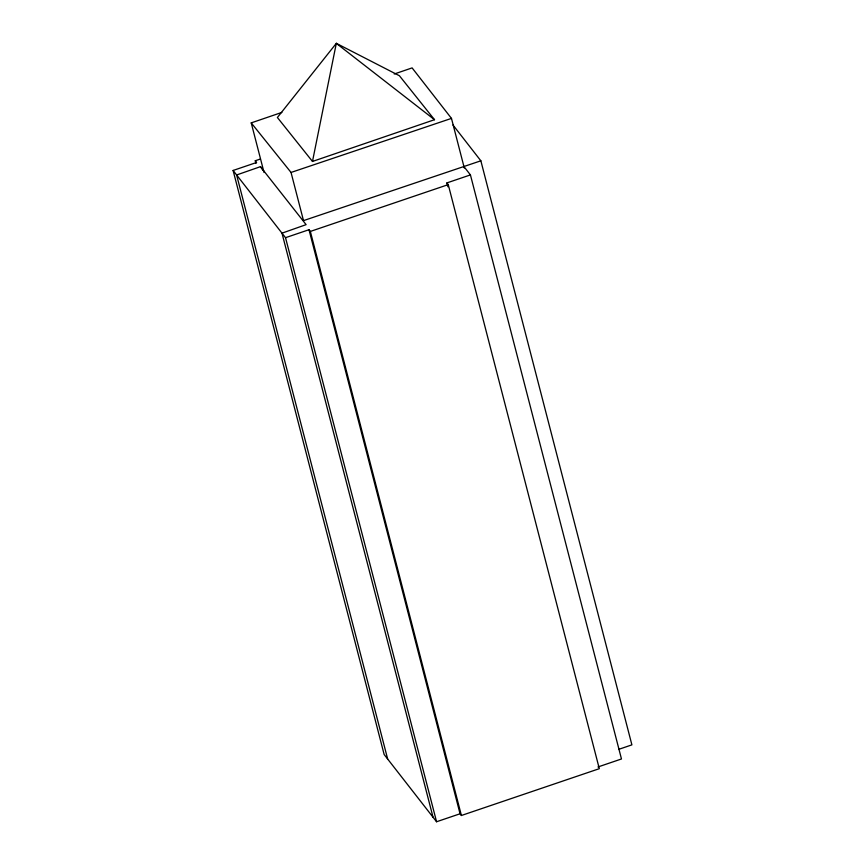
<?xml version="1.0" encoding="UTF-8"?>
<svg xmlns="http://www.w3.org/2000/svg" width="865" height="865" viewBox="0 0 865 865"><rect width="100%" height="100%" fill="white"/><g stroke="black" fill="none" stroke-linecap="round" stroke-linejoin="round"><path stroke-width="1.3" d="M312.481 161.452L336.323 43.337L277.395 117.499L312.481 161.452L434.511 119.705L399.414 75.742L336.323 43.337M597.975 766.963L621.47 758.973L470.43 174.914L446.924 182.904L448.254 184.623L599.304 768.682L461.402 815.49L460.05 813.781L436.565 821.75L387.661 759.038L236.621 174.979L281.99 233.161L306.113 224.641L260.452 166.664L236.621 174.979L233.107 170.459L256.602 162.479L255.272 160.749L260.387 159.019M336.399 43.423L434.511 119.705M264.052 172.513L251.218 122.884L281.86 112.407M394.224 74.012L412.108 67.903L451.476 118.397L464.31 168.026M303.496 220.618L480.854 160.804L631.893 744.862L618.605 749.393M433.041 817.22L281.99 233.161L285.526 237.691L309 229.722L310.351 231.431L461.402 815.49M310.351 231.431L448.254 184.623M251.218 122.884L291.04 172.449L451.476 118.397M453 125.047L480.854 160.804M463.932 166.567L470.43 174.914M387.661 759.038L384.147 754.518L233.107 170.459M260.452 166.664L263.674 171.054M446.924 182.904L447.94 186.818M309 229.722L460.05 813.781M291.04 172.449L303.539 220.78M285.526 237.691L436.565 821.75M255.272 160.749L255.954 163.366"/></g></svg>
